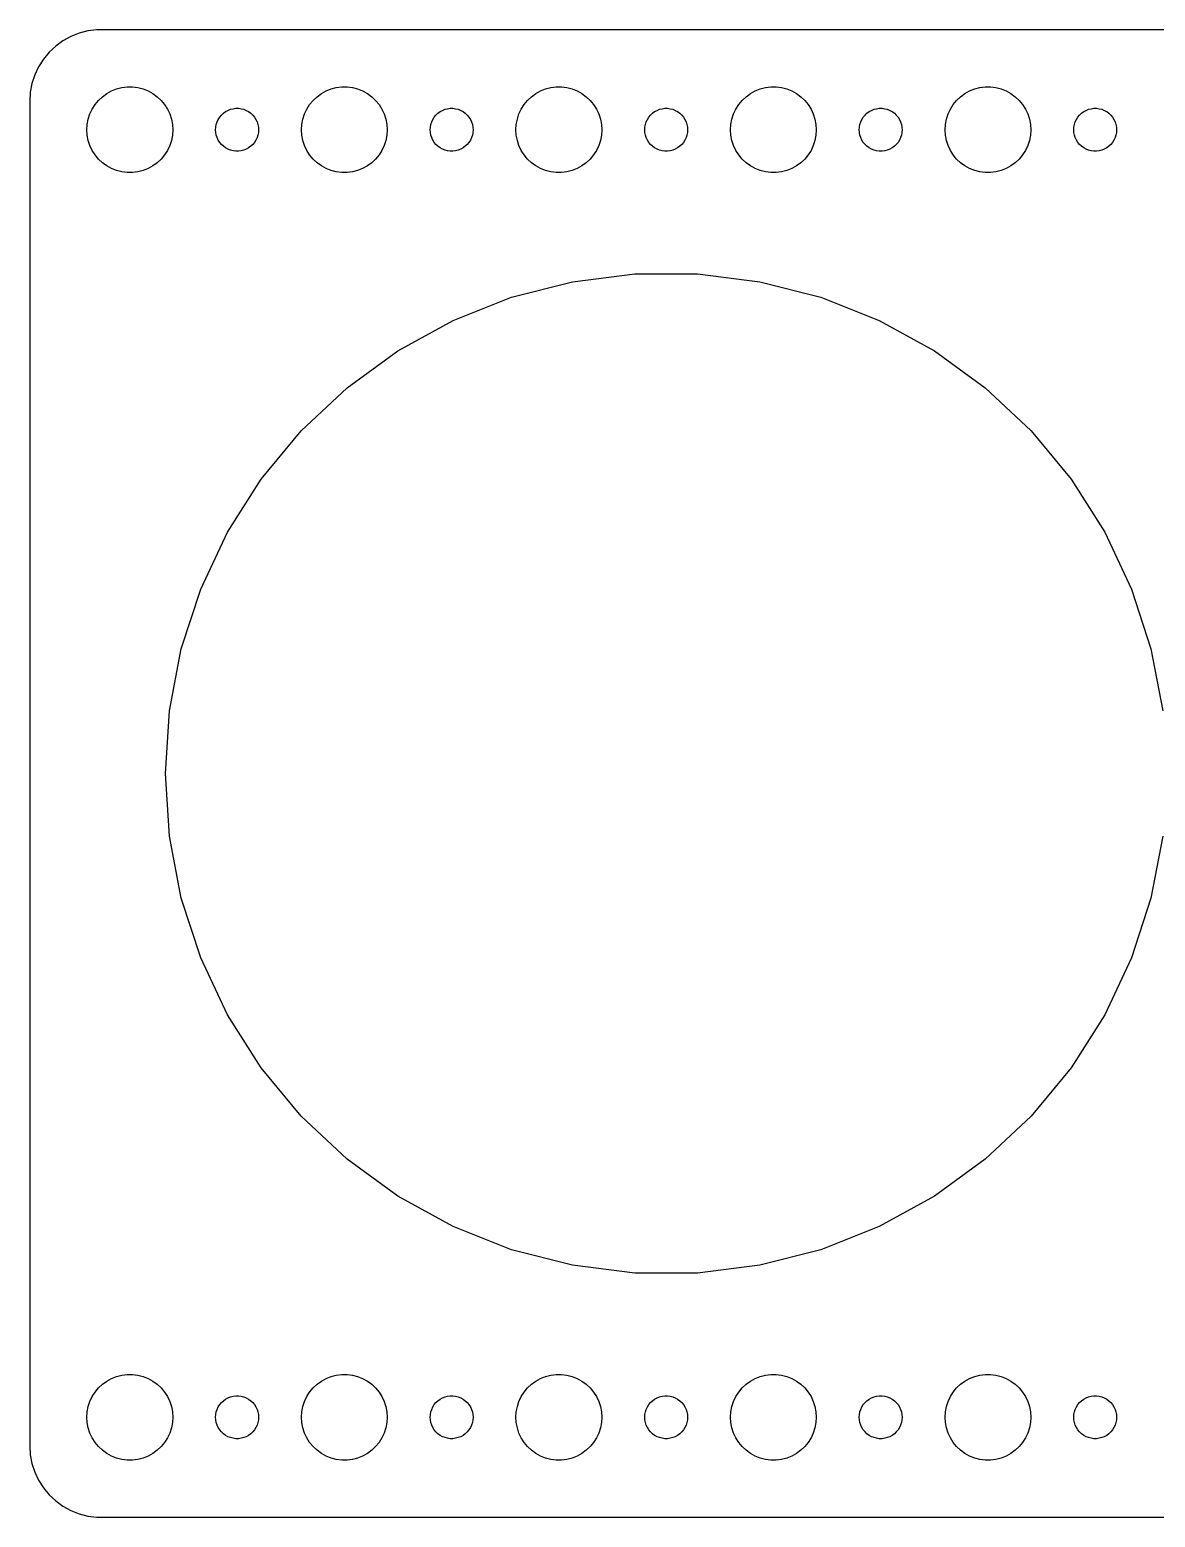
# Model space of a CAD drawing. Header units: metres. Extents: x -82 to 82, y 62 to 166.
# Drawn here: x -82 to -3.3, y 62 to 166 of the extents above; entities that cross this region are included whole.
import ezdxf

# ---------------------------------------------------------------- set-up
doc = ezdxf.new("R2010")
doc.units = ezdxf.units.M

msp = doc.modelspace()

# ---------------------------------------------------------------- linework, layer by layer
for p, q in [((-79.1289, 165.524), (-79.6791, 165.222)), ((-78.5451, 165.755), (-79.1289, 165.524)), ((-77.9369, 165.911), (-78.5451, 165.755)), ((-77.3139, 165.99), (-77.9369, 165.911)), ((77.3139, 165.99), (-77.3139, 165.99)), ((-80.6448, 164.423), (-81.0451, 163.939)), ((-80.1871, 164.853), (-80.6448, 164.423)), ((-79.6791, 165.222), (-80.1871, 164.853)), ((-81.3815, 163.409), (-81.6489, 162.841)), ((-81.0451, 163.939), (-81.3815, 163.409)), ((-81.8429, 162.243), (-81.9606, 161.627)), ((-81.6489, 162.841), (-81.8429, 162.243)), ((-81.9606, 161.627), (-82, 161)), ((-77.1869, 161.054), (-76.9123, 161.312)), ((-76.9123, 161.312), (-76.6075, 161.533)), ((-76.6075, 161.533), (-76.2773, 161.714)), ((-76.2773, 161.714), (-75.927, 161.853)), ((-75.927, 161.853), (-75.5621, 161.947)), ((-75.5621, 161.947), (-75.1884, 161.994)), ((-75.1884, 161.994), (-74.8116, 161.994)), ((-74.8116, 161.994), (-74.4379, 161.947)), ((-74.4379, 161.947), (-74.073, 161.853)), ((-74.073, 161.853), (-73.7227, 161.714)), ((-73.7227, 161.714), (-73.3925, 161.533)), ((-73.3925, 161.533), (-73.0877, 161.312)), ((-73.0877, 161.312), (-72.8131, 161.054)), ((-62.1869, 161.054), (-61.9123, 161.312)), ((-61.9123, 161.312), (-61.6075, 161.533)), ((-61.6075, 161.533), (-61.2773, 161.714)), ((-61.2773, 161.714), (-60.927, 161.853)), ((-60.927, 161.853), (-60.5621, 161.947)), ((-60.5621, 161.947), (-60.1884, 161.994)), ((-60.1884, 161.994), (-59.8116, 161.994)), ((-59.8116, 161.994), (-59.4379, 161.947)), ((-59.4379, 161.947), (-59.0729, 161.853)), ((-59.0729, 161.853), (-58.7227, 161.714)), ((-58.7227, 161.714), (-58.3925, 161.533)), ((-58.3925, 161.533), (-58.0877, 161.312)), ((-58.0877, 161.312), (-57.8131, 161.054)), ((-47.1869, 161.054), (-46.9123, 161.312)), ((-46.9123, 161.312), (-46.6075, 161.533)), ((-46.6075, 161.533), (-46.2773, 161.714)), ((-46.2773, 161.714), (-45.927, 161.853)), ((-45.927, 161.853), (-45.5621, 161.947)), ((-45.5621, 161.947), (-45.1884, 161.994)), ((-45.1884, 161.994), (-44.8116, 161.994)), ((-44.8116, 161.994), (-44.4379, 161.947)), ((-44.4379, 161.947), (-44.0729, 161.853)), ((-44.0729, 161.853), (-43.7227, 161.714)), ((-43.7227, 161.714), (-43.3925, 161.533)), ((-43.3925, 161.533), (-43.0877, 161.312)), ((-43.0877, 161.312), (-42.8131, 161.054)), ((-32.1869, 161.054), (-31.9123, 161.312)), ((-31.9123, 161.312), (-31.6075, 161.533)), ((-31.6075, 161.533), (-31.2773, 161.714)), ((-31.2773, 161.714), (-30.927, 161.853)), ((-30.927, 161.853), (-30.5621, 161.947)), ((-30.5621, 161.947), (-30.1884, 161.994)), ((-30.1884, 161.994), (-29.8116, 161.994)), ((-29.8116, 161.994), (-29.4379, 161.947)), ((-29.4379, 161.947), (-29.0729, 161.853)), ((-29.0729, 161.853), (-28.7227, 161.714)), ((-28.7227, 161.714), (-28.3925, 161.533)), ((-28.3925, 161.533), (-28.0877, 161.312)), ((-28.0877, 161.312), (-27.8131, 161.054)), ((-17.1869, 161.054), (-16.9123, 161.312)), ((-16.9123, 161.312), (-16.6075, 161.533)), ((-16.6075, 161.533), (-16.2773, 161.714)), ((-16.2773, 161.714), (-15.927, 161.853)), ((-15.927, 161.853), (-15.5621, 161.947)), ((-15.5621, 161.947), (-15.1884, 161.994)), ((-15.1884, 161.994), (-14.8116, 161.994)), ((-14.8116, 161.994), (-14.4379, 161.947)), ((-14.4379, 161.947), (-14.0729, 161.853)), ((-14.0729, 161.853), (-13.7227, 161.714)), ((-13.7227, 161.714), (-13.3925, 161.533)), ((-13.3925, 161.533), (-13.0877, 161.312)), ((-13.0877, 161.312), (-12.8131, 161.054)), ((-82, 161), (-82, 67)), ((-77.7893, 160.104), (-77.6289, 160.445)), ((-77.6289, 160.445), (-77.427, 160.763)), ((-77.427, 160.763), (-77.1869, 161.054)), ((-72.8131, 161.054), (-72.573, 160.763)), ((-72.573, 160.763), (-72.3711, 160.445)), ((-72.3711, 160.445), (-72.2107, 160.104)), ((-68.5934, 160.027), (-68.4561, 160.156)), ((-68.4561, 160.156), (-68.3037, 160.266)), ((-68.3037, 160.266), (-68.1387, 160.357)), ((-68.1387, 160.357), (-67.9635, 160.427)), ((-67.9635, 160.427), (-67.7811, 160.473)), ((-67.7811, 160.473), (-67.5942, 160.497)), ((-67.5942, 160.497), (-67.4058, 160.497)), ((-67.4058, 160.497), (-67.2189, 160.473)), ((-67.2189, 160.473), (-67.0365, 160.427)), ((-67.0365, 160.427), (-66.8613, 160.357)), ((-66.8613, 160.357), (-66.6963, 160.266)), ((-66.6963, 160.266), (-66.5439, 160.156)), ((-66.5439, 160.156), (-66.4065, 160.027)), ((-62.7893, 160.104), (-62.6289, 160.445)), ((-62.6289, 160.445), (-62.427, 160.763)), ((-62.427, 160.763), (-62.1869, 161.054)), ((-57.8131, 161.054), (-57.5729, 160.763)), ((-57.5729, 160.763), (-57.3711, 160.445)), ((-57.3711, 160.445), (-57.2107, 160.104)), ((-53.5934, 160.027), (-53.4561, 160.156)), ((-53.4561, 160.156), (-53.3037, 160.266)), ((-53.3037, 160.266), (-53.1387, 160.357)), ((-53.1387, 160.357), (-52.9635, 160.427)), ((-52.9635, 160.427), (-52.7811, 160.473)), ((-52.7811, 160.473), (-52.5942, 160.497)), ((-52.5942, 160.497), (-52.4058, 160.497)), ((-52.4058, 160.497), (-52.2189, 160.473)), ((-52.2189, 160.473), (-52.0365, 160.427)), ((-52.0365, 160.427), (-51.8613, 160.357)), ((-51.8613, 160.357), (-51.6963, 160.266)), ((-51.6963, 160.266), (-51.5439, 160.156)), ((-51.5439, 160.156), (-51.4065, 160.027)), ((-47.7893, 160.104), (-47.6289, 160.445)), ((-47.6289, 160.445), (-47.427, 160.763)), ((-47.427, 160.763), (-47.1869, 161.054)), ((-42.8131, 161.054), (-42.5729, 160.763)), ((-42.5729, 160.763), (-42.3711, 160.445)), ((-42.3711, 160.445), (-42.2107, 160.104)), ((-38.5934, 160.027), (-38.4561, 160.156)), ((-38.4561, 160.156), (-38.3037, 160.266)), ((-38.3037, 160.266), (-38.1387, 160.357)), ((-38.1387, 160.357), (-37.9635, 160.427)), ((-37.9635, 160.427), (-37.7811, 160.473)), ((-37.7811, 160.473), (-37.5942, 160.497)), ((-37.5942, 160.497), (-37.4058, 160.497)), ((-37.4058, 160.497), (-37.2189, 160.473)), ((-37.2189, 160.473), (-37.0365, 160.427)), ((-37.0365, 160.427), (-36.8613, 160.357)), ((-36.8613, 160.357), (-36.6963, 160.266)), ((-36.6963, 160.266), (-36.5439, 160.156)), ((-36.5439, 160.156), (-36.4065, 160.027)), ((-32.7893, 160.104), (-32.6289, 160.445)), ((-32.6289, 160.445), (-32.427, 160.763)), ((-32.427, 160.763), (-32.1869, 161.054)), ((-27.8131, 161.054), (-27.5729, 160.763)), ((-27.5729, 160.763), (-27.3711, 160.445)), ((-27.3711, 160.445), (-27.2107, 160.104)), ((-23.5934, 160.027), (-23.4561, 160.156)), ((-23.4561, 160.156), (-23.3037, 160.266)), ((-23.3037, 160.266), (-23.1387, 160.357)), ((-23.1387, 160.357), (-22.9635, 160.427)), ((-22.9635, 160.427), (-22.7811, 160.473)), ((-22.7811, 160.473), (-22.5942, 160.497)), ((-22.5942, 160.497), (-22.4058, 160.497)), ((-22.4058, 160.497), (-22.2189, 160.473)), ((-22.2189, 160.473), (-22.0365, 160.427)), ((-22.0365, 160.427), (-21.8613, 160.357)), ((-21.8613, 160.357), (-21.6963, 160.266)), ((-21.6963, 160.266), (-21.5439, 160.156)), ((-21.5439, 160.156), (-21.4065, 160.027)), ((-17.7893, 160.104), (-17.6289, 160.445)), ((-17.6289, 160.445), (-17.427, 160.763)), ((-17.427, 160.763), (-17.1869, 161.054)), ((-12.8131, 161.054), (-12.5729, 160.763)), ((-12.5729, 160.763), (-12.3711, 160.445)), ((-12.3711, 160.445), (-12.2107, 160.104)), ((-8.59344, 160.027), (-8.45613, 160.156)), ((-8.45613, 160.156), (-8.30373, 160.266)), ((-8.30373, 160.266), (-8.13866, 160.357)), ((-8.13866, 160.357), (-7.96352, 160.427)), ((-7.96352, 160.427), (-7.78107, 160.473)), ((-7.78107, 160.473), (-7.59418, 160.497)), ((-7.59418, 160.497), (-7.40581, 160.497)), ((-7.40581, 160.497), (-7.21892, 160.473)), ((-7.21892, 160.473), (-7.03647, 160.427)), ((-7.03647, 160.427), (-6.86133, 160.357)), ((-6.86133, 160.357), (-6.69626, 160.266)), ((-6.69626, 160.266), (-6.54385, 160.156)), ((-6.54385, 160.156), (-6.40654, 160.027)), ((-78, 159), (-77.9763, 159.376)), ((-77.9763, 159.376), (-77.9057, 159.746)), ((-77.9057, 159.746), (-77.7893, 160.104)), ((-72.2107, 160.104), (-72.0943, 159.746)), ((-72.0943, 159.746), (-72.0237, 159.376)), ((-72.0237, 159.376), (-72, 159)), ((-69, 159), (-68.9882, 159.188)), ((-68.9882, 159.188), (-68.9529, 159.373)), ((-68.9529, 159.373), (-68.8947, 159.552)), ((-68.8947, 159.552), (-68.8145, 159.723)), ((-68.8145, 159.723), (-68.7135, 159.882)), ((-68.7135, 159.882), (-68.5934, 160.027)), ((-66.4065, 160.027), (-66.2865, 159.882)), ((-66.2865, 159.882), (-66.1855, 159.723)), ((-66.1855, 159.723), (-66.1053, 159.552)), ((-66.1053, 159.552), (-66.0471, 159.373)), ((-66.0471, 159.373), (-66.0118, 159.188)), ((-66.0118, 159.188), (-66, 159)), ((-63, 159), (-62.9763, 159.376)), ((-62.9763, 159.376), (-62.9057, 159.746)), ((-62.9057, 159.746), (-62.7893, 160.104)), ((-57.2107, 160.104), (-57.0942, 159.746)), ((-57.0942, 159.746), (-57.0237, 159.376)), ((-57.0237, 159.376), (-57, 159)), ((-54, 159), (-53.9882, 159.188)), ((-53.9882, 159.188), (-53.9529, 159.373)), ((-53.9529, 159.373), (-53.8947, 159.552)), ((-53.8947, 159.552), (-53.8145, 159.723)), ((-53.8145, 159.723), (-53.7135, 159.882)), ((-53.7135, 159.882), (-53.5934, 160.027)), ((-51.4065, 160.027), (-51.2865, 159.882)), ((-51.2865, 159.882), (-51.1855, 159.723)), ((-51.1855, 159.723), (-51.1053, 159.552)), ((-51.1053, 159.552), (-51.0471, 159.373)), ((-51.0471, 159.373), (-51.0118, 159.188)), ((-51.0118, 159.188), (-51, 159)), ((-48, 159), (-47.9763, 159.376)), ((-47.9763, 159.376), (-47.9057, 159.746)), ((-47.9057, 159.746), (-47.7893, 160.104)), ((-42.2107, 160.104), (-42.0942, 159.746)), ((-42.0942, 159.746), (-42.0237, 159.376)), ((-42.0237, 159.376), (-42, 159)), ((-39, 159), (-38.9882, 159.188)), ((-38.9882, 159.188), (-38.9529, 159.373)), ((-38.9529, 159.373), (-38.8947, 159.552)), ((-38.8947, 159.552), (-38.8145, 159.723)), ((-38.8145, 159.723), (-38.7135, 159.882)), ((-38.7135, 159.882), (-38.5934, 160.027)), ((-36.4065, 160.027), (-36.2865, 159.882)), ((-36.2865, 159.882), (-36.1855, 159.723)), ((-36.1855, 159.723), (-36.1053, 159.552)), ((-36.1053, 159.552), (-36.0471, 159.373)), ((-36.0471, 159.373), (-36.0118, 159.188)), ((-36.0118, 159.188), (-36, 159)), ((-33, 159), (-32.9763, 159.376)), ((-32.9763, 159.376), (-32.9057, 159.746)), ((-32.9057, 159.746), (-32.7893, 160.104)), ((-27.2107, 160.104), (-27.0942, 159.746)), ((-27.0942, 159.746), (-27.0237, 159.376)), ((-27.0237, 159.376), (-27, 159)), ((-24, 159), (-23.9882, 159.188)), ((-23.9882, 159.188), (-23.9529, 159.373)), ((-23.9529, 159.373), (-23.8947, 159.552)), ((-23.8947, 159.552), (-23.8145, 159.723)), ((-23.8145, 159.723), (-23.7135, 159.882)), ((-23.7135, 159.882), (-23.5934, 160.027)), ((-21.4065, 160.027), (-21.2865, 159.882)), ((-21.2865, 159.882), (-21.1855, 159.723)), ((-21.1855, 159.723), (-21.1053, 159.552)), ((-21.1053, 159.552), (-21.0471, 159.373)), ((-21.0471, 159.373), (-21.0118, 159.188)), ((-21.0118, 159.188), (-21, 159)), ((-18, 159), (-17.9763, 159.376)), ((-17.9763, 159.376), (-17.9057, 159.746)), ((-17.9057, 159.746), (-17.7893, 160.104)), ((-12.2107, 160.104), (-12.0942, 159.746)), ((-12.0942, 159.746), (-12.0237, 159.376)), ((-12.0237, 159.376), (-12, 159)), ((-9, 159), (-8.98816, 159.188)), ((-8.98816, 159.188), (-8.95287, 159.373)), ((-8.95287, 159.373), (-8.89465, 159.552)), ((-8.89465, 159.552), (-8.81445, 159.723)), ((-8.81445, 159.723), (-8.71352, 159.882)), ((-8.71352, 159.882), (-8.59344, 160.027)), ((-6.40654, 160.027), (-6.28647, 159.882)), ((-6.28647, 159.882), (-6.18553, 159.723)), ((-6.18553, 159.723), (-6.10533, 159.552)), ((-6.10533, 159.552), (-6.04712, 159.373)), ((-6.04712, 159.373), (-6.01183, 159.188)), ((-6.01183, 159.188), (-6, 159)), ((-77.9763, 158.624), (-78, 159)), ((-77.9057, 158.254), (-77.9763, 158.624)), ((-77.7893, 157.896), (-77.9057, 158.254)), ((-72.0943, 158.254), (-72.2107, 157.896)), ((-72.0237, 158.624), (-72.0943, 158.254)), ((-72, 159), (-72.0237, 158.624)), ((-68.9882, 158.812), (-69, 159)), ((-68.9529, 158.627), (-68.9882, 158.812)), ((-68.8947, 158.448), (-68.9529, 158.627)), ((-68.8145, 158.277), (-68.8947, 158.448)), ((-68.7135, 158.118), (-68.8145, 158.277)), ((-68.5934, 157.973), (-68.7135, 158.118)), ((-66.2865, 158.118), (-66.4065, 157.973)), ((-66.1855, 158.277), (-66.2865, 158.118)), ((-66.1053, 158.448), (-66.1855, 158.277)), ((-66.0471, 158.627), (-66.1053, 158.448)), ((-66.0118, 158.812), (-66.0471, 158.627)), ((-66, 159), (-66.0118, 158.812)), ((-62.9763, 158.624), (-63, 159)), ((-62.9057, 158.254), (-62.9763, 158.624)), ((-62.7893, 157.896), (-62.9057, 158.254)), ((-57.0942, 158.254), (-57.2107, 157.896)), ((-57.0237, 158.624), (-57.0942, 158.254)), ((-57, 159), (-57.0237, 158.624)), ((-53.9882, 158.812), (-54, 159)), ((-53.9529, 158.627), (-53.9882, 158.812)), ((-53.8947, 158.448), (-53.9529, 158.627)), ((-53.8145, 158.277), (-53.8947, 158.448)), ((-53.7135, 158.118), (-53.8145, 158.277)), ((-53.5934, 157.973), (-53.7135, 158.118)), ((-51.2865, 158.118), (-51.4065, 157.973)), ((-51.1855, 158.277), (-51.2865, 158.118)), ((-51.1053, 158.448), (-51.1855, 158.277)), ((-51.0471, 158.627), (-51.1053, 158.448)), ((-51.0118, 158.812), (-51.0471, 158.627)), ((-51, 159), (-51.0118, 158.812)), ((-47.9763, 158.624), (-48, 159)), ((-47.9057, 158.254), (-47.9763, 158.624)), ((-47.7893, 157.896), (-47.9057, 158.254)), ((-42.0942, 158.254), (-42.2107, 157.896)), ((-42.0237, 158.624), (-42.0942, 158.254)), ((-42, 159), (-42.0237, 158.624)), ((-38.9882, 158.812), (-39, 159)), ((-38.9529, 158.627), (-38.9882, 158.812)), ((-38.8947, 158.448), (-38.9529, 158.627)), ((-38.8145, 158.277), (-38.8947, 158.448)), ((-38.7135, 158.118), (-38.8145, 158.277)), ((-38.5934, 157.973), (-38.7135, 158.118)), ((-36.2865, 158.118), (-36.4065, 157.973)), ((-36.1855, 158.277), (-36.2865, 158.118)), ((-36.1053, 158.448), (-36.1855, 158.277)), ((-36.0471, 158.627), (-36.1053, 158.448)), ((-36.0118, 158.812), (-36.0471, 158.627)), ((-36, 159), (-36.0118, 158.812)), ((-32.9763, 158.624), (-33, 159)), ((-32.9057, 158.254), (-32.9763, 158.624)), ((-32.7893, 157.896), (-32.9057, 158.254)), ((-27.0942, 158.254), (-27.2107, 157.896)), ((-27.0237, 158.624), (-27.0942, 158.254)), ((-27, 159), (-27.0237, 158.624)), ((-23.9882, 158.812), (-24, 159)), ((-23.9529, 158.627), (-23.9882, 158.812)), ((-23.8947, 158.448), (-23.9529, 158.627)), ((-23.8145, 158.277), (-23.8947, 158.448)), ((-23.7135, 158.118), (-23.8145, 158.277)), ((-23.5934, 157.973), (-23.7135, 158.118)), ((-21.2865, 158.118), (-21.4065, 157.973)), ((-21.1855, 158.277), (-21.2865, 158.118)), ((-21.1053, 158.448), (-21.1855, 158.277)), ((-21.0471, 158.627), (-21.1053, 158.448)), ((-21.0118, 158.812), (-21.0471, 158.627)), ((-21, 159), (-21.0118, 158.812)), ((-17.9763, 158.624), (-18, 159)), ((-17.9057, 158.254), (-17.9763, 158.624)), ((-17.7893, 157.896), (-17.9057, 158.254)), ((-12.0942, 158.254), (-12.2107, 157.896)), ((-12.0237, 158.624), (-12.0942, 158.254)), ((-12, 159), (-12.0237, 158.624)), ((-8.98816, 158.812), (-9, 159)), ((-8.95287, 158.627), (-8.98816, 158.812)), ((-8.89465, 158.448), (-8.95287, 158.627)), ((-8.81445, 158.277), (-8.89465, 158.448)), ((-8.71352, 158.118), (-8.81445, 158.277)), ((-8.59344, 157.973), (-8.71352, 158.118)), ((-6.28647, 158.118), (-6.40654, 157.973)), ((-6.18553, 158.277), (-6.28647, 158.118)), ((-6.10533, 158.448), (-6.18553, 158.277)), ((-6.04712, 158.627), (-6.10533, 158.448)), ((-6.01183, 158.812), (-6.04712, 158.627)), ((-6, 159), (-6.01183, 158.812)), ((-77.6289, 157.555), (-77.7893, 157.896)), ((-77.427, 157.237), (-77.6289, 157.555)), ((-77.1869, 156.946), (-77.427, 157.237)), ((-72.573, 157.237), (-72.8131, 156.946)), ((-72.3711, 157.555), (-72.573, 157.237)), ((-72.2107, 157.896), (-72.3711, 157.555)), ((-68.4561, 157.844), (-68.5934, 157.973)), ((-68.3037, 157.734), (-68.4561, 157.844)), ((-68.1387, 157.643), (-68.3037, 157.734)), ((-67.9635, 157.573), (-68.1387, 157.643)), ((-67.7811, 157.527), (-67.9635, 157.573)), ((-67.5942, 157.503), (-67.7811, 157.527)), ((-67.4058, 157.503), (-67.5942, 157.503)), ((-67.2189, 157.527), (-67.4058, 157.503)), ((-67.0365, 157.573), (-67.2189, 157.527)), ((-66.8613, 157.643), (-67.0365, 157.573)), ((-66.6963, 157.734), (-66.8613, 157.643)), ((-66.5439, 157.844), (-66.6963, 157.734)), ((-66.4065, 157.973), (-66.5439, 157.844)), ((-62.6289, 157.555), (-62.7893, 157.896)), ((-62.427, 157.237), (-62.6289, 157.555)), ((-62.1869, 156.946), (-62.427, 157.237)), ((-57.5729, 157.237), (-57.8131, 156.946)), ((-57.3711, 157.555), (-57.5729, 157.237)), ((-57.2107, 157.896), (-57.3711, 157.555)), ((-53.4561, 157.844), (-53.5934, 157.973)), ((-53.3037, 157.734), (-53.4561, 157.844)), ((-53.1387, 157.643), (-53.3037, 157.734)), ((-52.9635, 157.573), (-53.1387, 157.643)), ((-52.7811, 157.527), (-52.9635, 157.573)), ((-52.5942, 157.503), (-52.7811, 157.527)), ((-52.4058, 157.503), (-52.5942, 157.503)), ((-52.2189, 157.527), (-52.4058, 157.503)), ((-52.0365, 157.573), (-52.2189, 157.527)), ((-51.8613, 157.643), (-52.0365, 157.573)), ((-51.6963, 157.734), (-51.8613, 157.643)), ((-51.5439, 157.844), (-51.6963, 157.734)), ((-51.4065, 157.973), (-51.5439, 157.844)), ((-47.6289, 157.555), (-47.7893, 157.896)), ((-47.427, 157.237), (-47.6289, 157.555)), ((-47.1869, 156.946), (-47.427, 157.237)), ((-42.5729, 157.237), (-42.8131, 156.946)), ((-42.3711, 157.555), (-42.5729, 157.237)), ((-42.2107, 157.896), (-42.3711, 157.555)), ((-38.4561, 157.844), (-38.5934, 157.973)), ((-38.3037, 157.734), (-38.4561, 157.844)), ((-38.1387, 157.643), (-38.3037, 157.734)), ((-37.9635, 157.573), (-38.1387, 157.643)), ((-37.7811, 157.527), (-37.9635, 157.573)), ((-37.5942, 157.503), (-37.7811, 157.527)), ((-37.4058, 157.503), (-37.5942, 157.503)), ((-37.2189, 157.527), (-37.4058, 157.503)), ((-37.0365, 157.573), (-37.2189, 157.527)), ((-36.8613, 157.643), (-37.0365, 157.573)), ((-36.6963, 157.734), (-36.8613, 157.643)), ((-36.5439, 157.844), (-36.6963, 157.734)), ((-36.4065, 157.973), (-36.5439, 157.844)), ((-32.6289, 157.555), (-32.7893, 157.896)), ((-32.427, 157.237), (-32.6289, 157.555)), ((-32.1869, 156.946), (-32.427, 157.237)), ((-27.5729, 157.237), (-27.8131, 156.946)), ((-27.3711, 157.555), (-27.5729, 157.237)), ((-27.2107, 157.896), (-27.3711, 157.555)), ((-23.4561, 157.844), (-23.5934, 157.973)), ((-23.3037, 157.734), (-23.4561, 157.844)), ((-23.1387, 157.643), (-23.3037, 157.734)), ((-22.9635, 157.573), (-23.1387, 157.643)), ((-22.7811, 157.527), (-22.9635, 157.573)), ((-22.5942, 157.503), (-22.7811, 157.527)), ((-22.4058, 157.503), (-22.5942, 157.503)), ((-22.2189, 157.527), (-22.4058, 157.503)), ((-22.0365, 157.573), (-22.2189, 157.527)), ((-21.8613, 157.643), (-22.0365, 157.573)), ((-21.6963, 157.734), (-21.8613, 157.643)), ((-21.5439, 157.844), (-21.6963, 157.734)), ((-21.4065, 157.973), (-21.5439, 157.844)), ((-17.6289, 157.555), (-17.7893, 157.896)), ((-17.427, 157.237), (-17.6289, 157.555)), ((-17.1869, 156.946), (-17.427, 157.237)), ((-12.5729, 157.237), (-12.8131, 156.946)), ((-12.3711, 157.555), (-12.5729, 157.237)), ((-12.2107, 157.896), (-12.3711, 157.555)), ((-8.45613, 157.844), (-8.59344, 157.973)), ((-8.30373, 157.734), (-8.45613, 157.844)), ((-8.13866, 157.643), (-8.30373, 157.734)), ((-7.96352, 157.573), (-8.13866, 157.643)), ((-7.78107, 157.527), (-7.96352, 157.573)), ((-7.59418, 157.503), (-7.78107, 157.527)), ((-7.40581, 157.503), (-7.59418, 157.503)), ((-7.21892, 157.527), (-7.40581, 157.503)), ((-7.03647, 157.573), (-7.21892, 157.527)), ((-6.86133, 157.643), (-7.03647, 157.573)), ((-6.69626, 157.734), (-6.86133, 157.643)), ((-6.54385, 157.844), (-6.69626, 157.734)), ((-6.40654, 157.973), (-6.54385, 157.844)), ((-76.9123, 156.688), (-77.1869, 156.946)), ((-76.6075, 156.467), (-76.9123, 156.688)), ((-76.2773, 156.286), (-76.6075, 156.467)), ((-75.927, 156.147), (-76.2773, 156.286)), ((-75.5621, 156.053), (-75.927, 156.147)), ((-75.1884, 156.006), (-75.5621, 156.053)), ((-74.8116, 156.006), (-75.1884, 156.006)), ((-74.4379, 156.053), (-74.8116, 156.006)), ((-74.073, 156.147), (-74.4379, 156.053)), ((-73.7227, 156.286), (-74.073, 156.147)), ((-73.3925, 156.467), (-73.7227, 156.286)), ((-73.0877, 156.688), (-73.3925, 156.467)), ((-72.8131, 156.946), (-73.0877, 156.688)), ((-61.9123, 156.688), (-62.1869, 156.946)), ((-61.6075, 156.467), (-61.9123, 156.688)), ((-61.2773, 156.286), (-61.6075, 156.467)), ((-60.927, 156.147), (-61.2773, 156.286)), ((-60.5621, 156.053), (-60.927, 156.147)), ((-60.1884, 156.006), (-60.5621, 156.053)), ((-59.8116, 156.006), (-60.1884, 156.006)), ((-59.4379, 156.053), (-59.8116, 156.006)), ((-59.0729, 156.147), (-59.4379, 156.053)), ((-58.7227, 156.286), (-59.0729, 156.147)), ((-58.3925, 156.467), (-58.7227, 156.286)), ((-58.0877, 156.688), (-58.3925, 156.467)), ((-57.8131, 156.946), (-58.0877, 156.688)), ((-46.9123, 156.688), (-47.1869, 156.946)), ((-46.6075, 156.467), (-46.9123, 156.688)), ((-46.2773, 156.286), (-46.6075, 156.467)), ((-45.927, 156.147), (-46.2773, 156.286)), ((-45.5621, 156.053), (-45.927, 156.147)), ((-45.1884, 156.006), (-45.5621, 156.053)), ((-44.8116, 156.006), (-45.1884, 156.006)), ((-44.4379, 156.053), (-44.8116, 156.006)), ((-44.0729, 156.147), (-44.4379, 156.053)), ((-43.7227, 156.286), (-44.0729, 156.147)), ((-43.3925, 156.467), (-43.7227, 156.286)), ((-43.0877, 156.688), (-43.3925, 156.467)), ((-42.8131, 156.946), (-43.0877, 156.688)), ((-31.9123, 156.688), (-32.1869, 156.946)), ((-31.6075, 156.467), (-31.9123, 156.688)), ((-31.2773, 156.286), (-31.6075, 156.467)), ((-30.927, 156.147), (-31.2773, 156.286)), ((-30.5621, 156.053), (-30.927, 156.147)), ((-30.1884, 156.006), (-30.5621, 156.053)), ((-29.8116, 156.006), (-30.1884, 156.006)), ((-29.4379, 156.053), (-29.8116, 156.006)), ((-29.0729, 156.147), (-29.4379, 156.053)), ((-28.7227, 156.286), (-29.0729, 156.147)), ((-28.3925, 156.467), (-28.7227, 156.286)), ((-28.0877, 156.688), (-28.3925, 156.467)), ((-27.8131, 156.946), (-28.0877, 156.688)), ((-16.9123, 156.688), (-17.1869, 156.946)), ((-16.6075, 156.467), (-16.9123, 156.688)), ((-16.2773, 156.286), (-16.6075, 156.467)), ((-15.927, 156.147), (-16.2773, 156.286)), ((-15.5621, 156.053), (-15.927, 156.147)), ((-15.1884, 156.006), (-15.5621, 156.053)), ((-14.8116, 156.006), (-15.1884, 156.006)), ((-14.4379, 156.053), (-14.8116, 156.006)), ((-14.0729, 156.147), (-14.4379, 156.053)), ((-13.7227, 156.286), (-14.0729, 156.147)), ((-13.3925, 156.467), (-13.7227, 156.286)), ((-13.0877, 156.688), (-13.3925, 156.467)), ((-12.8131, 156.946), (-13.0877, 156.688)), ((-44.0583, 148.38), (-39.6977, 148.931)), ((-39.6977, 148.931), (-35.3023, 148.931)), ((-35.3023, 148.931), (-30.9417, 148.38)), ((-48.3156, 147.287), (-44.0583, 148.38)), ((-30.9417, 148.38), (-26.6844, 147.287)), ((-52.4023, 145.669), (-48.3156, 147.287)), ((-26.6844, 147.287), (-22.5977, 145.669)), ((-56.2539, 143.551), (-52.4023, 145.669)), ((-22.5977, 145.669), (-18.746, 143.551)), ((-59.8098, 140.968), (-56.2539, 143.551)), ((-18.746, 143.551), (-15.1902, 140.968)), ((-63.0139, 137.959), (-59.8098, 140.968)), ((-15.1902, 140.968), (-11.9861, 137.959)), ((-65.8156, 134.572), (-63.0139, 137.959)), ((-11.9861, 137.959), (-9.1844, 134.572)), ((-68.1707, 130.861), (-65.8156, 134.572)), ((-9.1844, 134.572), (-6.82925, 130.861)), ((-70.0422, 126.884), (-68.1707, 130.861)), ((-6.82925, 130.861), (-4.95781, 126.884)), ((-71.4004, 122.704), (-70.0422, 126.884)), ((-4.95781, 126.884), (-3.59958, 122.704)), ((-72.224, 118.387), (-71.4004, 122.704)), ((-3.59958, 122.704), (-2.77597, 118.387)), ((-72.5, 114), (-72.224, 118.387)), ((-72.224, 109.613), (-72.5, 114)), ((-71.4004, 105.296), (-72.224, 109.613)), ((-2.77597, 109.613), (-3.59958, 105.296)), ((-70.0422, 101.116), (-71.4004, 105.296)), ((-3.59958, 105.296), (-4.95781, 101.116)), ((-68.1707, 97.1386), (-70.0422, 101.116)), ((-4.95781, 101.116), (-6.82925, 97.1386)), ((-65.8156, 93.4275), (-68.1707, 97.1386)), ((-6.82925, 97.1386), (-9.1844, 93.4275)), ((-63.0139, 90.0409), (-65.8156, 93.4275)), ((-9.1844, 93.4275), (-11.9861, 90.0409)), ((-59.8098, 87.032), (-63.0139, 90.0409)), ((-11.9861, 90.0409), (-15.1902, 87.032)), ((-56.2539, 84.4485), (-59.8098, 87.032)), ((-15.1902, 87.032), (-18.746, 84.4485)), ((-52.4023, 82.3311), (-56.2539, 84.4485)), ((-18.746, 84.4485), (-22.5977, 82.3311)), ((-48.3156, 80.713), (-52.4023, 82.3311)), ((-22.5977, 82.3311), (-26.6844, 80.713)), ((-44.0583, 79.6199), (-48.3156, 80.713)), ((-26.6844, 80.713), (-30.9417, 79.6199)), ((-39.6977, 79.0691), (-44.0583, 79.6199)), ((-35.3023, 79.0691), (-39.6977, 79.0691)), ((-30.9417, 79.6199), (-35.3023, 79.0691)), ((-76.2773, 71.7145), (-75.927, 71.8532)), ((-75.927, 71.8532), (-75.5621, 71.9469)), ((-75.5621, 71.9469), (-75.1884, 71.9941)), ((-75.1884, 71.9941), (-74.8116, 71.9941)), ((-74.8116, 71.9941), (-74.4379, 71.9469)), ((-74.4379, 71.9469), (-74.073, 71.8532)), ((-74.073, 71.8532), (-73.7227, 71.7145)), ((-61.2773, 71.7145), (-60.927, 71.8532)), ((-60.927, 71.8532), (-60.5621, 71.9469)), ((-60.5621, 71.9469), (-60.1884, 71.9941)), ((-60.1884, 71.9941), (-59.8116, 71.9941)), ((-59.8116, 71.9941), (-59.4379, 71.9469)), ((-59.4379, 71.9469), (-59.0729, 71.8532)), ((-59.0729, 71.8532), (-58.7227, 71.7145)), ((-46.2773, 71.7145), (-45.927, 71.8532)), ((-45.927, 71.8532), (-45.5621, 71.9469)), ((-45.5621, 71.9469), (-45.1884, 71.9941)), ((-45.1884, 71.9941), (-44.8116, 71.9941)), ((-44.8116, 71.9941), (-44.4379, 71.9469)), ((-44.4379, 71.9469), (-44.0729, 71.8532)), ((-44.0729, 71.8532), (-43.7227, 71.7145)), ((-31.2773, 71.7145), (-30.927, 71.8532)), ((-30.927, 71.8532), (-30.5621, 71.9469)), ((-30.5621, 71.9469), (-30.1884, 71.9941)), ((-30.1884, 71.9941), (-29.8116, 71.9941)), ((-29.8116, 71.9941), (-29.4379, 71.9469)), ((-29.4379, 71.9469), (-29.0729, 71.8532)), ((-29.0729, 71.8532), (-28.7227, 71.7145)), ((-16.2773, 71.7145), (-15.927, 71.8532)), ((-15.927, 71.8532), (-15.5621, 71.9469)), ((-15.5621, 71.9469), (-15.1884, 71.9941)), ((-15.1884, 71.9941), (-14.8116, 71.9941)), ((-14.8116, 71.9941), (-14.4379, 71.9469)), ((-14.4379, 71.9469), (-14.0729, 71.8532)), ((-14.0729, 71.8532), (-13.7227, 71.7145)), ((-77.6289, 70.4453), (-77.427, 70.7634)), ((-77.427, 70.7634), (-77.1869, 71.0536)), ((-77.1869, 71.0536), (-76.9123, 71.3115)), ((-76.9123, 71.3115), (-76.6075, 71.533)), ((-76.6075, 71.533), (-76.2773, 71.7145)), ((-73.7227, 71.7145), (-73.3925, 71.533)), ((-73.3925, 71.533), (-73.0877, 71.3115)), ((-73.0877, 71.3115), (-72.8131, 71.0536)), ((-72.8131, 71.0536), (-72.573, 70.7634)), ((-72.573, 70.7634), (-72.3711, 70.4453)), ((-62.6289, 70.4453), (-62.427, 70.7634)), ((-62.427, 70.7634), (-62.1869, 71.0536)), ((-62.1869, 71.0536), (-61.9123, 71.3115)), ((-61.9123, 71.3115), (-61.6075, 71.533)), ((-61.6075, 71.533), (-61.2773, 71.7145)), ((-58.7227, 71.7145), (-58.3925, 71.533)), ((-58.3925, 71.533), (-58.0877, 71.3115)), ((-58.0877, 71.3115), (-57.8131, 71.0536)), ((-57.8131, 71.0536), (-57.5729, 70.7634)), ((-57.5729, 70.7634), (-57.3711, 70.4453)), ((-47.6289, 70.4453), (-47.427, 70.7634)), ((-47.427, 70.7634), (-47.1869, 71.0536)), ((-47.1869, 71.0536), (-46.9123, 71.3115)), ((-46.9123, 71.3115), (-46.6075, 71.533)), ((-46.6075, 71.533), (-46.2773, 71.7145)), ((-43.7227, 71.7145), (-43.3925, 71.533)), ((-43.3925, 71.533), (-43.0877, 71.3115)), ((-43.0877, 71.3115), (-42.8131, 71.0536)), ((-42.8131, 71.0536), (-42.5729, 70.7634)), ((-42.5729, 70.7634), (-42.3711, 70.4453)), ((-32.6289, 70.4453), (-32.427, 70.7634)), ((-32.427, 70.7634), (-32.1869, 71.0536)), ((-32.1869, 71.0536), (-31.9123, 71.3115)), ((-31.9123, 71.3115), (-31.6075, 71.533)), ((-31.6075, 71.533), (-31.2773, 71.7145)), ((-28.7227, 71.7145), (-28.3925, 71.533)), ((-28.3925, 71.533), (-28.0877, 71.3115)), ((-28.0877, 71.3115), (-27.8131, 71.0536)), ((-27.8131, 71.0536), (-27.5729, 70.7634)), ((-27.5729, 70.7634), (-27.3711, 70.4453)), ((-17.6289, 70.4453), (-17.427, 70.7634)), ((-17.427, 70.7634), (-17.1869, 71.0536)), ((-17.1869, 71.0536), (-16.9123, 71.3115)), ((-16.9123, 71.3115), (-16.6075, 71.533)), ((-16.6075, 71.533), (-16.2773, 71.7145)), ((-13.7227, 71.7145), (-13.3925, 71.533)), ((-13.3925, 71.533), (-13.0877, 71.3115)), ((-13.0877, 71.3115), (-12.8131, 71.0536)), ((-12.8131, 71.0536), (-12.5729, 70.7634)), ((-12.5729, 70.7634), (-12.3711, 70.4453)), ((-77.9763, 69.376), (-77.9057, 69.7461)), ((-77.9057, 69.7461), (-77.7893, 70.1044)), ((-77.7893, 70.1044), (-77.6289, 70.4453)), ((-72.3711, 70.4453), (-72.2107, 70.1044)), ((-72.2107, 70.1044), (-72.0943, 69.7461)), ((-72.0943, 69.7461), (-72.0237, 69.376)), ((-68.8947, 69.5522), (-68.8145, 69.7226)), ((-68.8145, 69.7226), (-68.7135, 69.8817)), ((-68.7135, 69.8817), (-68.5934, 70.0268)), ((-68.5934, 70.0268), (-68.4561, 70.1558)), ((-68.4561, 70.1558), (-68.3037, 70.2665)), ((-68.3037, 70.2665), (-68.1387, 70.3572)), ((-68.1387, 70.3572), (-67.9635, 70.4266)), ((-67.9635, 70.4266), (-67.7811, 70.4734)), ((-67.7811, 70.4734), (-67.5942, 70.497)), ((-67.5942, 70.497), (-67.4058, 70.497)), ((-67.4058, 70.497), (-67.2189, 70.4734)), ((-67.2189, 70.4734), (-67.0365, 70.4266)), ((-67.0365, 70.4266), (-66.8613, 70.3572)), ((-66.8613, 70.3572), (-66.6963, 70.2665)), ((-66.6963, 70.2665), (-66.5439, 70.1558)), ((-66.5439, 70.1558), (-66.4065, 70.0268)), ((-66.4065, 70.0268), (-66.2865, 69.8817)), ((-66.2865, 69.8817), (-66.1855, 69.7226)), ((-66.1855, 69.7226), (-66.1053, 69.5522)), ((-62.9763, 69.376), (-62.9057, 69.7461)), ((-62.9057, 69.7461), (-62.7893, 70.1044)), ((-62.7893, 70.1044), (-62.6289, 70.4453)), ((-57.3711, 70.4453), (-57.2107, 70.1044)), ((-57.2107, 70.1044), (-57.0942, 69.7461)), ((-57.0942, 69.7461), (-57.0237, 69.376)), ((-53.8947, 69.5522), (-53.8145, 69.7226)), ((-53.8145, 69.7226), (-53.7135, 69.8817)), ((-53.7135, 69.8817), (-53.5934, 70.0268)), ((-53.5934, 70.0268), (-53.4561, 70.1558)), ((-53.4561, 70.1558), (-53.3037, 70.2665)), ((-53.3037, 70.2665), (-53.1387, 70.3572)), ((-53.1387, 70.3572), (-52.9635, 70.4266)), ((-52.9635, 70.4266), (-52.7811, 70.4734)), ((-52.7811, 70.4734), (-52.5942, 70.497)), ((-52.5942, 70.497), (-52.4058, 70.497)), ((-52.4058, 70.497), (-52.2189, 70.4734)), ((-52.2189, 70.4734), (-52.0365, 70.4266)), ((-52.0365, 70.4266), (-51.8613, 70.3572)), ((-51.8613, 70.3572), (-51.6963, 70.2665)), ((-51.6963, 70.2665), (-51.5439, 70.1558)), ((-51.5439, 70.1558), (-51.4065, 70.0268)), ((-51.4065, 70.0268), (-51.2865, 69.8817)), ((-51.2865, 69.8817), (-51.1855, 69.7226)), ((-51.1855, 69.7226), (-51.1053, 69.5522)), ((-47.9763, 69.376), (-47.9057, 69.7461)), ((-47.9057, 69.7461), (-47.7893, 70.1044)), ((-47.7893, 70.1044), (-47.6289, 70.4453)), ((-42.3711, 70.4453), (-42.2107, 70.1044)), ((-42.2107, 70.1044), (-42.0942, 69.7461)), ((-42.0942, 69.7461), (-42.0237, 69.376)), ((-38.8947, 69.5522), (-38.8145, 69.7226)), ((-38.8145, 69.7226), (-38.7135, 69.8817)), ((-38.7135, 69.8817), (-38.5934, 70.0268)), ((-38.5934, 70.0268), (-38.4561, 70.1558)), ((-38.4561, 70.1558), (-38.3037, 70.2665)), ((-38.3037, 70.2665), (-38.1387, 70.3572)), ((-38.1387, 70.3572), (-37.9635, 70.4266)), ((-37.9635, 70.4266), (-37.7811, 70.4734)), ((-37.7811, 70.4734), (-37.5942, 70.497)), ((-37.5942, 70.497), (-37.4058, 70.497)), ((-37.4058, 70.497), (-37.2189, 70.4734)), ((-37.2189, 70.4734), (-37.0365, 70.4266)), ((-37.0365, 70.4266), (-36.8613, 70.3572)), ((-36.8613, 70.3572), (-36.6963, 70.2665)), ((-36.6963, 70.2665), (-36.5439, 70.1558)), ((-36.5439, 70.1558), (-36.4065, 70.0268)), ((-36.4065, 70.0268), (-36.2865, 69.8817)), ((-36.2865, 69.8817), (-36.1855, 69.7226)), ((-36.1855, 69.7226), (-36.1053, 69.5522)), ((-32.9763, 69.376), (-32.9057, 69.7461)), ((-32.9057, 69.7461), (-32.7893, 70.1044)), ((-32.7893, 70.1044), (-32.6289, 70.4453)), ((-27.3711, 70.4453), (-27.2107, 70.1044)), ((-27.2107, 70.1044), (-27.0942, 69.7461)), ((-27.0942, 69.7461), (-27.0237, 69.376)), ((-23.8947, 69.5522), (-23.8145, 69.7226)), ((-23.8145, 69.7226), (-23.7135, 69.8817)), ((-23.7135, 69.8817), (-23.5934, 70.0268)), ((-23.5934, 70.0268), (-23.4561, 70.1558)), ((-23.4561, 70.1558), (-23.3037, 70.2665)), ((-23.3037, 70.2665), (-23.1387, 70.3572)), ((-23.1387, 70.3572), (-22.9635, 70.4266)), ((-22.9635, 70.4266), (-22.7811, 70.4734)), ((-22.7811, 70.4734), (-22.5942, 70.497)), ((-22.5942, 70.497), (-22.4058, 70.497)), ((-22.4058, 70.497), (-22.2189, 70.4734)), ((-22.2189, 70.4734), (-22.0365, 70.4266)), ((-22.0365, 70.4266), (-21.8613, 70.3572)), ((-21.8613, 70.3572), (-21.6963, 70.2665)), ((-21.6963, 70.2665), (-21.5439, 70.1558)), ((-21.5439, 70.1558), (-21.4065, 70.0268)), ((-21.4065, 70.0268), (-21.2865, 69.8817)), ((-21.2865, 69.8817), (-21.1855, 69.7226)), ((-21.1855, 69.7226), (-21.1053, 69.5522)), ((-17.9763, 69.376), (-17.9057, 69.7461)), ((-17.9057, 69.7461), (-17.7893, 70.1044)), ((-17.7893, 70.1044), (-17.6289, 70.4453)), ((-12.3711, 70.4453), (-12.2107, 70.1044)), ((-12.2107, 70.1044), (-12.0942, 69.7461)), ((-12.0942, 69.7461), (-12.0237, 69.376)), ((-8.89465, 69.5522), (-8.81445, 69.7226)), ((-8.81445, 69.7226), (-8.71352, 69.8817)), ((-8.71352, 69.8817), (-8.59344, 70.0268)), ((-8.59344, 70.0268), (-8.45613, 70.1558)), ((-8.45613, 70.1558), (-8.30373, 70.2665)), ((-8.30373, 70.2665), (-8.13866, 70.3572)), ((-8.13866, 70.3572), (-7.96352, 70.4266)), ((-7.96352, 70.4266), (-7.78107, 70.4734)), ((-7.78107, 70.4734), (-7.59418, 70.497)), ((-7.59418, 70.497), (-7.40581, 70.497)), ((-7.40581, 70.497), (-7.21892, 70.4734)), ((-7.21892, 70.4734), (-7.03647, 70.4266)), ((-7.03647, 70.4266), (-6.86133, 70.3572)), ((-6.86133, 70.3572), (-6.69626, 70.2665)), ((-6.69626, 70.2665), (-6.54385, 70.1558)), ((-6.54385, 70.1558), (-6.40654, 70.0268)), ((-6.40654, 70.0268), (-6.28647, 69.8817)), ((-6.28647, 69.8817), (-6.18553, 69.7226)), ((-6.18553, 69.7226), (-6.10533, 69.5522)), ((-78, 69), (-77.9763, 69.376)), ((-77.9763, 68.624), (-78, 69)), ((-72.0237, 69.376), (-72, 69)), ((-72, 69), (-72.0237, 68.624)), ((-69, 69), (-68.9882, 69.188)), ((-68.9882, 68.812), (-69, 69)), ((-68.9882, 69.188), (-68.9529, 69.373)), ((-68.9529, 68.627), (-68.9882, 68.812)), ((-68.9529, 69.373), (-68.8947, 69.5522)), ((-68.8947, 68.4478), (-68.9529, 68.627)), ((-66.1053, 69.5522), (-66.0471, 69.373)), ((-66.0471, 68.627), (-66.1053, 68.4478)), ((-66.0471, 69.373), (-66.0118, 69.188)), ((-66.0118, 68.812), (-66.0471, 68.627)), ((-66.0118, 69.188), (-66, 69)), ((-66, 69), (-66.0118, 68.812)), ((-63, 69), (-62.9763, 69.376)), ((-62.9763, 68.624), (-63, 69)), ((-57.0237, 69.376), (-57, 69)), ((-57, 69), (-57.0237, 68.624)), ((-54, 69), (-53.9882, 69.188)), ((-53.9882, 68.812), (-54, 69)), ((-53.9882, 69.188), (-53.9529, 69.373)), ((-53.9529, 68.627), (-53.9882, 68.812)), ((-53.9529, 69.373), (-53.8947, 69.5522)), ((-53.8947, 68.4478), (-53.9529, 68.627)), ((-51.1053, 69.5522), (-51.0471, 69.373)), ((-51.0471, 68.627), (-51.1053, 68.4478)), ((-51.0471, 69.373), (-51.0118, 69.188)), ((-51.0118, 68.812), (-51.0471, 68.627)), ((-51.0118, 69.188), (-51, 69)), ((-51, 69), (-51.0118, 68.812)), ((-48, 69), (-47.9763, 69.376)), ((-47.9763, 68.624), (-48, 69)), ((-42.0237, 69.376), (-42, 69)), ((-42, 69), (-42.0237, 68.624)), ((-39, 69), (-38.9882, 69.188)), ((-38.9882, 68.812), (-39, 69)), ((-38.9882, 69.188), (-38.9529, 69.373)), ((-38.9529, 68.627), (-38.9882, 68.812)), ((-38.9529, 69.373), (-38.8947, 69.5522)), ((-38.8947, 68.4478), (-38.9529, 68.627)), ((-36.1053, 69.5522), (-36.0471, 69.373)), ((-36.0471, 68.627), (-36.1053, 68.4478)), ((-36.0471, 69.373), (-36.0118, 69.188)), ((-36.0118, 68.812), (-36.0471, 68.627)), ((-36.0118, 69.188), (-36, 69)), ((-36, 69), (-36.0118, 68.812)), ((-33, 69), (-32.9763, 69.376)), ((-32.9763, 68.624), (-33, 69)), ((-27.0237, 69.376), (-27, 69)), ((-27, 69), (-27.0237, 68.624)), ((-24, 69), (-23.9882, 69.188)), ((-23.9882, 68.812), (-24, 69)), ((-23.9882, 69.188), (-23.9529, 69.373)), ((-23.9529, 68.627), (-23.9882, 68.812)), ((-23.9529, 69.373), (-23.8947, 69.5522)), ((-23.8947, 68.4478), (-23.9529, 68.627)), ((-21.1053, 69.5522), (-21.0471, 69.373)), ((-21.0471, 68.627), (-21.1053, 68.4478)), ((-21.0471, 69.373), (-21.0118, 69.188)), ((-21.0118, 68.812), (-21.0471, 68.627)), ((-21.0118, 69.188), (-21, 69)), ((-21, 69), (-21.0118, 68.812)), ((-18, 69), (-17.9763, 69.376)), ((-17.9763, 68.624), (-18, 69)), ((-12.0237, 69.376), (-12, 69)), ((-12, 69), (-12.0237, 68.624)), ((-9, 69), (-8.98816, 69.188)), ((-8.98816, 68.812), (-9, 69)), ((-8.98816, 69.188), (-8.95287, 69.373)), ((-8.95287, 68.627), (-8.98816, 68.812)), ((-8.95287, 69.373), (-8.89465, 69.5522)), ((-8.89465, 68.4478), (-8.95287, 68.627)), ((-6.10533, 69.5522), (-6.04712, 69.373)), ((-6.04712, 68.627), (-6.10533, 68.4478)), ((-6.04712, 69.373), (-6.01183, 69.188)), ((-6.01183, 68.812), (-6.04712, 68.627)), ((-6.01183, 69.188), (-6, 69)), ((-6, 69), (-6.01183, 68.812)), ((-77.9057, 68.2539), (-77.9763, 68.624)), ((-77.7893, 67.8956), (-77.9057, 68.2539)), ((-77.6289, 67.5547), (-77.7893, 67.8956)), ((-72.2107, 67.8956), (-72.3711, 67.5547)), ((-72.0943, 68.2539), (-72.2107, 67.8956)), ((-72.0237, 68.624), (-72.0943, 68.2539)), ((-68.8145, 68.2774), (-68.8947, 68.4478)), ((-68.7135, 68.1183), (-68.8145, 68.2774)), ((-68.5934, 67.9732), (-68.7135, 68.1183)), ((-68.4561, 67.8442), (-68.5934, 67.9732)), ((-68.3037, 67.7335), (-68.4561, 67.8442)), ((-68.1387, 67.6428), (-68.3037, 67.7335)), ((-67.9635, 67.5734), (-68.1387, 67.6428)), ((-66.8613, 67.6428), (-67.0365, 67.5734)), ((-66.6963, 67.7335), (-66.8613, 67.6428)), ((-66.5439, 67.8442), (-66.6963, 67.7335)), ((-66.4065, 67.9732), (-66.5439, 67.8442)), ((-66.2865, 68.1183), (-66.4065, 67.9732)), ((-66.1855, 68.2774), (-66.2865, 68.1183)), ((-66.1053, 68.4478), (-66.1855, 68.2774)), ((-62.9057, 68.2539), (-62.9763, 68.624)), ((-62.7893, 67.8956), (-62.9057, 68.2539)), ((-62.6289, 67.5547), (-62.7893, 67.8956)), ((-57.2107, 67.8956), (-57.3711, 67.5547)), ((-57.0942, 68.2539), (-57.2107, 67.8956)), ((-57.0237, 68.624), (-57.0942, 68.2539)), ((-53.8145, 68.2774), (-53.8947, 68.4478)), ((-53.7135, 68.1183), (-53.8145, 68.2774)), ((-53.5934, 67.9732), (-53.7135, 68.1183)), ((-53.4561, 67.8442), (-53.5934, 67.9732)), ((-53.3037, 67.7335), (-53.4561, 67.8442)), ((-53.1387, 67.6428), (-53.3037, 67.7335)), ((-52.9635, 67.5734), (-53.1387, 67.6428)), ((-51.8613, 67.6428), (-52.0365, 67.5734)), ((-51.6963, 67.7335), (-51.8613, 67.6428)), ((-51.5439, 67.8442), (-51.6963, 67.7335)), ((-51.4065, 67.9732), (-51.5439, 67.8442)), ((-51.2865, 68.1183), (-51.4065, 67.9732)), ((-51.1855, 68.2774), (-51.2865, 68.1183)), ((-51.1053, 68.4478), (-51.1855, 68.2774)), ((-47.9057, 68.2539), (-47.9763, 68.624)), ((-47.7893, 67.8956), (-47.9057, 68.2539)), ((-47.6289, 67.5547), (-47.7893, 67.8956)), ((-42.2107, 67.8956), (-42.3711, 67.5547)), ((-42.0942, 68.2539), (-42.2107, 67.8956)), ((-42.0237, 68.624), (-42.0942, 68.2539)), ((-38.8145, 68.2774), (-38.8947, 68.4478)), ((-38.7135, 68.1183), (-38.8145, 68.2774)), ((-38.5934, 67.9732), (-38.7135, 68.1183)), ((-38.4561, 67.8442), (-38.5934, 67.9732)), ((-38.3037, 67.7335), (-38.4561, 67.8442)), ((-38.1387, 67.6428), (-38.3037, 67.7335)), ((-37.9635, 67.5734), (-38.1387, 67.6428)), ((-36.8613, 67.6428), (-37.0365, 67.5734)), ((-36.6963, 67.7335), (-36.8613, 67.6428)), ((-36.5439, 67.8442), (-36.6963, 67.7335)), ((-36.4065, 67.9732), (-36.5439, 67.8442)), ((-36.2865, 68.1183), (-36.4065, 67.9732)), ((-36.1855, 68.2774), (-36.2865, 68.1183)), ((-36.1053, 68.4478), (-36.1855, 68.2774)), ((-32.9057, 68.2539), (-32.9763, 68.624)), ((-32.7893, 67.8956), (-32.9057, 68.2539)), ((-32.6289, 67.5547), (-32.7893, 67.8956)), ((-27.2107, 67.8956), (-27.3711, 67.5547)), ((-27.0942, 68.2539), (-27.2107, 67.8956)), ((-27.0237, 68.624), (-27.0942, 68.2539)), ((-23.8145, 68.2774), (-23.8947, 68.4478)), ((-23.7135, 68.1183), (-23.8145, 68.2774)), ((-23.5934, 67.9732), (-23.7135, 68.1183)), ((-23.4561, 67.8442), (-23.5934, 67.9732)), ((-23.3037, 67.7335), (-23.4561, 67.8442)), ((-23.1387, 67.6428), (-23.3037, 67.7335)), ((-22.9635, 67.5734), (-23.1387, 67.6428)), ((-21.8613, 67.6428), (-22.0365, 67.5734)), ((-21.6963, 67.7335), (-21.8613, 67.6428)), ((-21.5439, 67.8442), (-21.6963, 67.7335)), ((-21.4065, 67.9732), (-21.5439, 67.8442)), ((-21.2865, 68.1183), (-21.4065, 67.9732)), ((-21.1855, 68.2774), (-21.2865, 68.1183)), ((-21.1053, 68.4478), (-21.1855, 68.2774)), ((-17.9057, 68.2539), (-17.9763, 68.624)), ((-17.7893, 67.8956), (-17.9057, 68.2539)), ((-17.6289, 67.5547), (-17.7893, 67.8956)), ((-12.2107, 67.8956), (-12.3711, 67.5547)), ((-12.0942, 68.2539), (-12.2107, 67.8956)), ((-12.0237, 68.624), (-12.0942, 68.2539)), ((-8.81445, 68.2774), (-8.89465, 68.4478)), ((-8.71352, 68.1183), (-8.81445, 68.2774)), ((-8.59344, 67.9732), (-8.71352, 68.1183)), ((-8.45613, 67.8442), (-8.59344, 67.9732)), ((-8.30373, 67.7335), (-8.45613, 67.8442)), ((-8.13866, 67.6428), (-8.30373, 67.7335)), ((-7.96352, 67.5734), (-8.13866, 67.6428)), ((-6.86133, 67.6428), (-7.03647, 67.5734)), ((-6.69626, 67.7335), (-6.86133, 67.6428)), ((-6.54385, 67.8442), (-6.69626, 67.7335)), ((-6.40654, 67.9732), (-6.54385, 67.8442)), ((-6.28647, 68.1183), (-6.40654, 67.9732)), ((-6.18553, 68.2774), (-6.28647, 68.1183)), ((-6.10533, 68.4478), (-6.18553, 68.2774)), ((-82, 67), (-81.9606, 66.3733)), ((-77.427, 67.2366), (-77.6289, 67.5547)), ((-77.1869, 66.9464), (-77.427, 67.2366)), ((-76.9123, 66.6885), (-77.1869, 66.9464)), ((-76.6075, 66.467), (-76.9123, 66.6885)), ((-73.0877, 66.6885), (-73.3925, 66.467)), ((-72.8131, 66.9464), (-73.0877, 66.6885)), ((-72.573, 67.2366), (-72.8131, 66.9464)), ((-72.3711, 67.5547), (-72.573, 67.2366)), ((-67.7811, 67.5266), (-67.9635, 67.5734)), ((-67.5942, 67.503), (-67.7811, 67.5266)), ((-67.4058, 67.503), (-67.5942, 67.503)), ((-67.2189, 67.5266), (-67.4058, 67.503)), ((-67.0365, 67.5734), (-67.2189, 67.5266)), ((-62.427, 67.2366), (-62.6289, 67.5547)), ((-62.1869, 66.9464), (-62.427, 67.2366)), ((-61.9123, 66.6885), (-62.1869, 66.9464)), ((-61.6075, 66.467), (-61.9123, 66.6885)), ((-58.0877, 66.6885), (-58.3925, 66.467)), ((-57.8131, 66.9464), (-58.0877, 66.6885)), ((-57.5729, 67.2366), (-57.8131, 66.9464)), ((-57.3711, 67.5547), (-57.5729, 67.2366)), ((-52.7811, 67.5266), (-52.9635, 67.5734)), ((-52.5942, 67.503), (-52.7811, 67.5266)), ((-52.4058, 67.503), (-52.5942, 67.503)), ((-52.2189, 67.5266), (-52.4058, 67.503)), ((-52.0365, 67.5734), (-52.2189, 67.5266)), ((-47.427, 67.2366), (-47.6289, 67.5547)), ((-47.1869, 66.9464), (-47.427, 67.2366)), ((-46.9123, 66.6885), (-47.1869, 66.9464)), ((-46.6075, 66.467), (-46.9123, 66.6885)), ((-43.0877, 66.6885), (-43.3925, 66.467)), ((-42.8131, 66.9464), (-43.0877, 66.6885)), ((-42.5729, 67.2366), (-42.8131, 66.9464)), ((-42.3711, 67.5547), (-42.5729, 67.2366)), ((-37.7811, 67.5266), (-37.9635, 67.5734)), ((-37.5942, 67.503), (-37.7811, 67.5266)), ((-37.4058, 67.503), (-37.5942, 67.503)), ((-37.2189, 67.5266), (-37.4058, 67.503)), ((-37.0365, 67.5734), (-37.2189, 67.5266)), ((-32.427, 67.2366), (-32.6289, 67.5547)), ((-32.1869, 66.9464), (-32.427, 67.2366)), ((-31.9123, 66.6885), (-32.1869, 66.9464)), ((-31.6075, 66.467), (-31.9123, 66.6885)), ((-28.0877, 66.6885), (-28.3925, 66.467)), ((-27.8131, 66.9464), (-28.0877, 66.6885)), ((-27.5729, 67.2366), (-27.8131, 66.9464)), ((-27.3711, 67.5547), (-27.5729, 67.2366)), ((-22.7811, 67.5266), (-22.9635, 67.5734)), ((-22.5942, 67.503), (-22.7811, 67.5266)), ((-22.4058, 67.503), (-22.5942, 67.503)), ((-22.2189, 67.5266), (-22.4058, 67.503)), ((-22.0365, 67.5734), (-22.2189, 67.5266)), ((-17.427, 67.2366), (-17.6289, 67.5547)), ((-17.1869, 66.9464), (-17.427, 67.2366)), ((-16.9123, 66.6885), (-17.1869, 66.9464)), ((-16.6075, 66.467), (-16.9123, 66.6885)), ((-13.0877, 66.6885), (-13.3925, 66.467)), ((-12.8131, 66.9464), (-13.0877, 66.6885)), ((-12.5729, 67.2366), (-12.8131, 66.9464)), ((-12.3711, 67.5547), (-12.5729, 67.2366)), ((-7.78107, 67.5266), (-7.96352, 67.5734)), ((-7.59418, 67.503), (-7.78107, 67.5266)), ((-7.40581, 67.503), (-7.59418, 67.503)), ((-7.21892, 67.5266), (-7.40581, 67.503)), ((-7.03647, 67.5734), (-7.21892, 67.5266)), ((-81.9606, 66.3733), (-81.8429, 65.7566)), ((-81.8429, 65.7566), (-81.6489, 65.1594)), ((-76.2773, 66.2855), (-76.6075, 66.467)), ((-75.927, 66.1468), (-76.2773, 66.2855)), ((-75.5621, 66.0531), (-75.927, 66.1468)), ((-75.1884, 66.0059), (-75.5621, 66.0531)), ((-74.8116, 66.0059), (-75.1884, 66.0059)), ((-74.4379, 66.0531), (-74.8116, 66.0059)), ((-74.073, 66.1468), (-74.4379, 66.0531)), ((-73.7227, 66.2855), (-74.073, 66.1468)), ((-73.3925, 66.467), (-73.7227, 66.2855)), ((-61.2773, 66.2855), (-61.6075, 66.467)), ((-60.927, 66.1468), (-61.2773, 66.2855)), ((-60.5621, 66.0531), (-60.927, 66.1468)), ((-60.1884, 66.0059), (-60.5621, 66.0531)), ((-59.8116, 66.0059), (-60.1884, 66.0059)), ((-59.4379, 66.0531), (-59.8116, 66.0059)), ((-59.0729, 66.1468), (-59.4379, 66.0531)), ((-58.7227, 66.2855), (-59.0729, 66.1468)), ((-58.3925, 66.467), (-58.7227, 66.2855)), ((-46.2773, 66.2855), (-46.6075, 66.467)), ((-45.927, 66.1468), (-46.2773, 66.2855)), ((-45.5621, 66.0531), (-45.927, 66.1468)), ((-45.1884, 66.0059), (-45.5621, 66.0531)), ((-44.8116, 66.0059), (-45.1884, 66.0059)), ((-44.4379, 66.0531), (-44.8116, 66.0059)), ((-44.0729, 66.1468), (-44.4379, 66.0531)), ((-43.7227, 66.2855), (-44.0729, 66.1468)), ((-43.3925, 66.467), (-43.7227, 66.2855)), ((-31.2773, 66.2855), (-31.6075, 66.467)), ((-30.927, 66.1468), (-31.2773, 66.2855)), ((-30.5621, 66.0531), (-30.927, 66.1468)), ((-30.1884, 66.0059), (-30.5621, 66.0531)), ((-29.8116, 66.0059), (-30.1884, 66.0059)), ((-29.4379, 66.0531), (-29.8116, 66.0059)), ((-29.0729, 66.1468), (-29.4379, 66.0531)), ((-28.7227, 66.2855), (-29.0729, 66.1468)), ((-28.3925, 66.467), (-28.7227, 66.2855)), ((-16.2773, 66.2855), (-16.6075, 66.467)), ((-15.927, 66.1468), (-16.2773, 66.2855)), ((-15.5621, 66.0531), (-15.927, 66.1468)), ((-15.1884, 66.0059), (-15.5621, 66.0531)), ((-14.8116, 66.0059), (-15.1884, 66.0059)), ((-14.4379, 66.0531), (-14.8116, 66.0059)), ((-14.0729, 66.1468), (-14.4379, 66.0531)), ((-13.7227, 66.2855), (-14.0729, 66.1468)), ((-13.3925, 66.467), (-13.7227, 66.2855)), ((-81.6489, 65.1594), (-81.3815, 64.5912)), ((-81.3815, 64.5912), (-81.0451, 64.0611)), ((-81.0451, 64.0611), (-80.6448, 63.5773)), ((-80.6448, 63.5773), (-80.1871, 63.1474)), ((-80.1871, 63.1474), (-79.6791, 62.7784)), ((-79.6791, 62.7784), (-79.1289, 62.4759)), ((-79.1289, 62.4759), (-78.5451, 62.2447)), ((-78.5451, 62.2447), (-77.9369, 62.0886)), ((-77.9369, 62.0886), (-77.3139, 62.0099)), ((-77.3139, 62.0099), (77.3139, 62.0099))]:
    msp.add_line(p, q)

doc.saveas('drawing.dxf')
